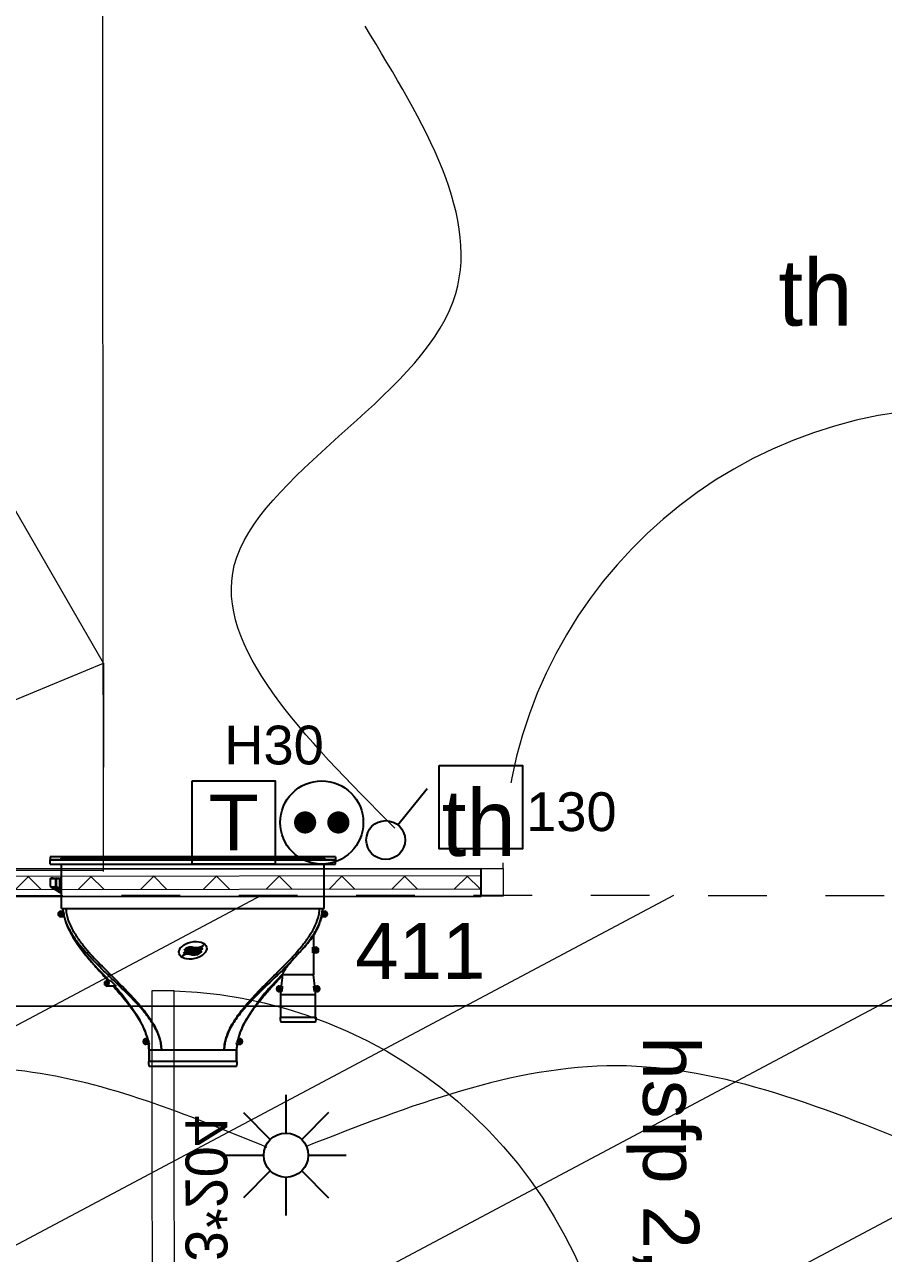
# Model space of a CAD drawing. Header units: centimetres. Extents: x 39595 to 63691, y -25920 to -14518.
# Drawn here: x 55787.5 to 55942.4, y -23725.4 to -23503.7 of the extents above; entities that cross this region are included whole.
import ezdxf

# ---------------------------------------------------------------- set-up
doc = ezdxf.new("R2010")
doc.units = ezdxf.units.CM
doc.header["$LTSCALE"] = 50.8
doc.header["$PDMODE"] = 1
doc.header["$PDSIZE"] = -2
doc.linetypes.add('Style de ligne -1', pattern=[0.41664, 0.20828, -0.20836])
doc.layers.add('3-BAT C-Niveau-3', color=7, linetype='Continuous')
doc.layers.add('prlm-CHAUFF', color=4, linetype='Continuous')
doc.layers.add('prlm-ELEC-CFA', color=1, linetype='Continuous', lineweight=25)
doc.layers.add('prlm-ELEC-CFO', color=1, linetype='Continuous', lineweight=25)
doc.styles.add('Arial', font='arial.ttf')
doc.styles.add('Futura Book', font='')
doc.styles.add('Helvetica', font='arial.ttf')
doc.styles.add('prlm-elec-cfa', font='comic.ttf', dxfattribs={"height": 12})
doc.styles.get('Futura Book').set_extended_font_data('Futura Book')
doc.dimstyles.new('IS', dxfattribs={"dimtxt": 10.08724, "dimasz": 5.007446, "dimexe": 2, "dimexo": 10, "dimgap": 3, "dimtad": 1, "dimdec": 1, "dimtxsty": 'Helvetica', "dimblk": 'DOT', "dimblk1": 'DOT', "dimblk2": 'DOT', "dimcen": 0, "dimdle": 10, "dimazin": 0, "dimtfac": 0.8, "dimtdec": 1, "dimtix": 1, "dimtmove": 0, "dimatfit": 0, "dimldrblk": 'VW_FILLEDARROW-1', "dimfxl": 1, "dimfrac": 2, "dimtolj": 1, "dimarcsym": 0})

# ---------------------------------------------------------------- blocks, each defined once
blk = doc.blocks.new('_DOT')
at = {"color": 0, "linetype": 'ByBlock', "lineweight": -2}
blk.add_line((-0.5, 0), (-1, 0), dxfattribs=at)
at = {"color": 0, "linetype": 'ByBlock', "const_width": 0.5}
blk.add_lwpolyline([(-0.25, 0, 1), (0.25, 0, 1)], format="xyb", close=True, dxfattribs=at)
blk = doc.blocks.new('*D57')
at = {"layer": '3-BAT C-Niveau-3', "color": 0, "linetype": 'Continuous', "lineweight": -2, "transparency": 16777216}
blk.add_line((55725.8, -23651.05), (55725.5, -23328.6), dxfattribs=at)
at = {"layer": 'Defpoints', "color": 0, "linetype": 'Continuous', "transparency": 16777216}
for p in [(55725.49, -23323.6), (55753.73, -23323.57), (55816.9, -23655.97)]:
    blk.add_point(p, dxfattribs=at)
at = {"layer": '3-BAT C-Niveau-3', "color": 0, "linetype": 'Continuous', "lineweight": -2, "transparency": 16777216, "xscale": 5.007446289062499, "yscale": 5.007446289062499, "zscale": 5.007446289062499}
for p, rotation in [((55725.49, -23323.6), 90.05310040590868), ((55725.8, -23656.06), 270.0531004059087)]:
    blk.add_blockref('_DOT', p, dxfattribs=dict(at, rotation=rotation))
at = {"layer": '3-BAT C-Niveau-3', "color": 0, "linetype": 'Continuous', "lineweight": 5, "transparency": 16777216, "insert": (55733.69, -23489.82), "char_height": 10.087, "attachment_point": 5, "rotation": 270.0531, "style": 'Helvetica'}
blk.add_mtext('\\A1;332', dxfattribs=at)
blk = doc.blocks.new('VW_FILLEDARROW-1')
at = {"color": 0, "linetype": 'Continuous', "lineweight": 5, "flags": 128}
blk.add_lwpolyline([(-1.997, 0.535), (0, 0), (-1.997, -0.535)], close=True, dxfattribs=at)
blk = doc.blocks.new('*D58')
at = {"layer": '3-BAT C-Niveau-3', "color": 0, "linetype": 'Continuous', "lineweight": -2, "transparency": 16777216}
for p, q in [((55725.8, -23651.05), (55725.79, -23646.04)), ((55725.8, -23661.06), (55725.8, -23656.06)), ((55725.81, -23666.06), (55725.81, -23671.07))]:
    blk.add_line(p, q, dxfattribs=at)
at = {"layer": 'Defpoints', "color": 0, "linetype": 'Continuous', "transparency": 16777216}
for p in [(55725.8, -23656.06), (55816.9, -23655.97), (55719.52, -23661.06)]:
    blk.add_point(p, dxfattribs=at)
at = {"layer": '3-BAT C-Niveau-3', "color": 0, "linetype": 'Continuous', "lineweight": -2, "transparency": 16777216, "xscale": 5.007446289062499, "yscale": 5.007446289062499, "zscale": 5.007446289062499}
for p, rotation in [((55725.8, -23656.06), 270.0531004059087), ((55725.8, -23661.06), 90.05310040590868)]:
    blk.add_blockref('_DOT', p, dxfattribs=dict(at, rotation=rotation))
at = {"layer": '3-BAT C-Niveau-3', "color": 0, "linetype": 'Continuous', "lineweight": 5, "transparency": 16777216, "insert": (55735.77, -23645.05), "char_height": 10.087, "attachment_point": 5, "rotation": 270.0531, "style": 'Helvetica'}
blk.add_mtext('\\A1;5', dxfattribs=at)
blk = doc.blocks.new('*D78')
at = {"layer": '3-BAT C-Niveau-3', "color": 0, "linetype": 'Continuous', "lineweight": -2, "transparency": 16777216}
blk.add_line((56023.02, -23680.63), (55621.72, -23681), dxfattribs=at)
at = {"layer": 'Defpoints', "color": 0, "linetype": 'Continuous', "transparency": 16777216}
for p in [(55616.71, -23681.01), (55616.74, -23708.51), (56028.05, -23710.76)]:
    blk.add_point(p, dxfattribs=at)
at = {"layer": '3-BAT C-Niveau-3', "color": 0, "linetype": 'Continuous', "lineweight": -2, "transparency": 16777216, "xscale": 5.007446289062499, "yscale": 5.007446289062499, "zscale": 5.007446289062499}
for p, rotation in [((55616.71, -23681.01), 180.0531004058566), ((56028.02, -23680.63), 0.05310040585661646)]:
    blk.add_blockref('_DOT', p, dxfattribs=dict(at, rotation=rotation))
at = {"layer": '3-BAT C-Niveau-3', "color": 0, "linetype": 'Continuous', "lineweight": 5, "transparency": 16777216, "insert": (55858.86, -23670.8), "char_height": 10.087, "attachment_point": 5, "rotation": 0.0531, "style": 'Helvetica'}
blk.add_mtext('\\A1;411', dxfattribs=at)
blk = doc.blocks.new('xi.SPOT')
at = {"color": 0, "lineweight": 5}
blk.add_wipeout([(-4, 0), (-2.83, -2.83), (0, -4), (2.83, -2.83), (4, 0), (2.83, 2.83), (0, 4), (-2.83, 2.83)], dxfattribs=at).dxf.layer = 'prlm-ELEC-CFO'
at = {"layer": 'prlm-ELEC-CFO', "color": 0, "linetype": 'ByBlock', "lineweight": -2, "flags": 128}
for points in [[(0, 10.88), (0, 4)], [(-7.69, 7.69), (-2.83, 2.83)], [(7.69, 7.69), (2.83, 2.83)], [(-10.88, 0), (-4, 0)], [(4, 0), (10.88, 0)], [(-2.83, -2.83), (-7.69, -7.69)], [(0, -4), (0, -10.88)], [(2.83, -2.83), (7.69, -7.69)]]:
    blk.add_lwpolyline(points, dxfattribs=at)
at = {"layer": 'prlm-ELEC-CFO', "color": 0, "linetype": 'ByBlock', "lineweight": -2}
blk.add_circle((0, 0), 4, dxfattribs=at)
blk = doc.blocks.new('xi.TEL')
at = {"layer": 'prlm-ELEC-CFA', "color": 0, "linetype": 'ByBlock', "lineweight": -2, "flags": 128}
blk.add_lwpolyline([(-7.5, 7.5), (7.5, 7.5), (7.5, -7.5), (-7.5, -7.5)], close=True, dxfattribs=at)
at = {"layer": 'prlm-ELEC-CFA', "color": 0, "linetype": 'ByBlock', "insert": (0, 0), "char_height": 10, "width": 11.36, "attachment_point": 5}
blk.add_mtext('{\\fVerdana|b0|i0|c0|p34;T}', dxfattribs=at)
blk = doc.blocks.new('xi.PC')
at = {"color": 0, "lineweight": 5}
blk.add_wipeout([(-7.5, -7.5), (7.5, -7.5), (7.5, 7.5), (-7.5, 7.5)], dxfattribs=at).dxf.layer = 'prlm-ELEC-CFO'
at = {"layer": 'prlm-ELEC-CFO', "color": 0, "linetype": 'ByBlock', "lineweight": 5, "const_width": 2}
for points in [[(-4, 0, 1), (-2, 0, 1)], [(2, 0, 1), (4, 0, 1)]]:
    blk.add_lwpolyline(points, format="xyb", close=True, dxfattribs=at)
at = {"layer": 'prlm-ELEC-CFO', "color": 0, "linetype": 'ByBlock', "lineweight": -2}
blk.add_circle((0, 0), 7.5, dxfattribs=at)
blk = doc.blocks.new('xi.SA')
at = {"layer": 'prlm-ELEC-CFO', "color": 0}
blk.add_lwpolyline([(0.2, -1.28), (5.5, 5.28)], dxfattribs=at)
blk.add_circle((-2, -4), 3.5, dxfattribs=at)
blk = doc.blocks.new('PORTE 83_204')
at = {"color": 7, "linetype": 'Continuous', "lineweight": 13, "flags": 128}
for points in [[(38.5, 2.5), (38.5, 85.5), (42.5, 85.5), (42.5, 2.5)], [(-45.5, 2.5), (-41.5, 2.5), (-41.5, -2.5), (-45.5, -2.5)], [(41.5, 2.5), (45.5, 2.5), (45.5, -2.5), (41.5, -2.5)]]:
    blk.add_lwpolyline(points, close=True, dxfattribs=at)
at = {"color": 7, "linetype": 'Continuous', "lineweight": 5}
blk.add_arc((41.5, 2.5), 83.05, 92.0697, 180, dxfattribs=at)
at = {"color": 7, "insert": (28.91, 14.76), "char_height": 7.552, "attachment_point": 1, "rotation": 90, "line_spacing_factor": 0.962448, "style": 'Futura Book'}
blk.add_mtext('PP 83*204', dxfattribs=at)
blk = doc.blocks.new('Groupe-21-1')
at = {"color": 7, "linetype": 'Continuous', "lineweight": 18}
for p, q in [((17064.28, -45799.53), (17039.76, -45771.04)), ((16982.78, -45853.08), (17064.28, -45799.53)), ((17064.28, -45799.53), (17071.22, -45836.47))]:
    blk.add_line(p, q, dxfattribs=at)
at = {"color": 7, "linetype": 'Continuous', "lineweight": 13, "flags": 128}
blk.add_lwpolyline([(16947.42, -45666.39), (17035.85, -45649.65), (17071.2, -45836.33), (16982.78, -45853.08)], close=True, dxfattribs=at)
blk = doc.blocks.new('hsfp 2.20')
at = {"color": 7, "insert": (0, -0.78), "char_height": 10.087, "attachment_point": 2, "line_spacing_factor": 0.834288, "style": 'Helvetica'}
blk.add_mtext('hsfp 2,20', dxfattribs=at)

msp = doc.modelspace()

# ---------------------------------------------------------------- hatches: boundary and pattern name
at = {"linetype": 'Continuous', "lineweight": 5, "true_color": 0x808080}
h = msp.add_hatch(dxfattribs=at)
h.set_pattern_fill('02_ISOLANT', color=8, angle=0.0531, style=0, pattern_type=2)
h.set_pattern_definition([(45.0531, (47512.718, 24548.3464), (-5.6620945, 5.6516092), []), (135.0531, (47512.718, 24548.3464), (5.6516092, 5.6620945), [])])
h.paths.add_polyline_path([(55710.39, -23657.37), (55707.99, -23659.77), (55869.8, -23659.62), (55869.8, -23657.22)])
at = {"linetype": 'Continuous', "lineweight": 18, "true_color": 0xa0a0a4}
h = msp.add_hatch(dxfattribs=at)
h.set_pattern_fill('BA 13', color=253, angle=-10.6705, style=0, pattern_type=2)
h.set_pattern_definition([(207.98931, (47512.718, 24548.346), (-14.252246, 31.966756), [])])
h.paths.add_polyline_path([(55897.59, -23760.9), (55897.74, -23931.31), (55806.39, -23931.4), (55806.23, -23760.98), (55616.79, -23761.16), (55616.69, -23660.93), (55816.59, -23660.75), (55816.59, -23660.76), (56028.01, -23660.78), (56028.1, -23760.75)])
h.paths.add_polyline_path([(55897.58, -23758.51), (55897.58, -23759.35), (55897.58, -23758.51)])

# ---------------------------------------------------------------- linework, layer by layer
at = {"color": 7, "linetype": 'Continuous', "lineweight": 5}
for p, q in [((55710.39, -23657.37), (55869.8, -23657.22)), ((55710.39, -23657.37), (55869.8, -23657.22)), ((55711.69, -23656.07), (55869.8, -23655.92)), ((55707.99, -23659.77), (55869.8, -23659.62)), ((55707.99, -23659.77), (55869.8, -23659.62))]:
    msp.add_line(p, q, dxfattribs=at)
at = {"color": 7, "linetype": 'Continuous', "lineweight": 25}
for p, q in [((55711.69, -23656.07), (55869.8, -23655.92)), ((55869.8, -23660.92), (55869.8, -23655.92)), ((55706.7, -23661.07), (55869.8, -23660.92))]:
    msp.add_line(p, q, dxfattribs=at)
at = {"color": 7, "linetype": 'Continuous', "lineweight": 13, "flags": 128}
msp.add_lwpolyline([(55869.8, -23655.92), (55873.8, -23655.92), (55873.8, -23660.92), (55869.8, -23660.92)], close=True, dxfattribs=at)
at = {"color": 251, "linetype": 'Style de ligne -1', "lineweight": 5, "true_color": 0x616161, "flags": 128}
msp.add_lwpolyline([(55897.59, -23760.9), (55897.74, -23931.31), (55806.39, -23931.4), (55806.23, -23760.98), (55616.79, -23761.16), (55616.69, -23660.93), (55816.59, -23660.75), (55816.59, -23660.76), (56028.01, -23660.78), (56028.1, -23760.75)], close=True, dxfattribs=at)
at = {"color": 7, "linetype": 'Continuous', "lineweight": 5}
msp.add_arc((55956.8, -23655.84), 83.05, 92.1228, 180.0531, dxfattribs=at)
at = {"layer": 'prlm-CHAUFF', "ltscale": 50}
for p, q in [((55792.05, -23653.84), (55792.05, -23654.33)), ((55792.05, -23654.41), (55792.05, -23654.33)), ((55792.05, -23655.14), (55792.05, -23654.41)), ((55794.05, -23653.85), (55794.05, -23653.84)), ((55794.05, -23653.84), (55794.07, -23653.85)), ((55794.05, -23653.89), (55794.05, -23653.86)), ((55794.05, -23653.86), (55794.12, -23653.89)), ((55794.05, -23653.95), (55794.05, -23653.91)), ((55794.05, -23653.91), (55794.16, -23653.95)), ((55794.05, -23654.03), (55794.05, -23653.98)), ((55794.05, -23653.98), (55794.21, -23654.03)), ((55794.05, -23654.15), (55794.05, -23654.08)), ((55794.05, -23654.08), (55794.25, -23654.15)), ((55794.1, -23663.14), (55794.1, -23655.14)), ((55792.09, -23657.79), (55792.14, -23657.75)), ((55793.09, -23657.79), (55792.09, -23657.79)), ((55792.09, -23657.79), (55792.09, -23659.16)), ((55792.14, -23657.75), (55792.14, -23657.74)), ((55792.14, -23657.74), (55793.16, -23657.74)), ((55792.25, -23657.65), (55792.16, -23657.74)), ((55792.29, -23657.65), (55792.2, -23657.74)), ((55792.27, -23657.68), (55792.25, -23657.65)), ((55792.36, -23657.65), (55792.27, -23657.74)), ((55792.32, -23657.69), (55792.29, -23657.65)), ((55792.44, -23657.65), (55792.35, -23657.74)), ((55792.4, -23657.7), (55792.36, -23657.65)), ((55792.49, -23657.71), (55792.44, -23657.65)), ((55792.55, -23657.65), (55792.46, -23657.74)), ((55792.51, -23657.65), (55792.48, -23657.69)), ((55792.53, -23657.67), (55792.51, -23657.65)), ((55792.61, -23657.72), (55792.55, -23657.65)), ((55792.67, -23657.65), (55792.58, -23657.74)), ((55792.75, -23657.73), (55792.67, -23657.65)), ((55792.75, -23657.65), (55792.71, -23657.69)), ((55792.82, -23657.65), (55792.73, -23657.74)), ((55792.78, -23657.69), (55792.75, -23657.65)), ((55792.9, -23657.74), (55792.82, -23657.65)), ((55792.98, -23657.65), (55792.89, -23657.74)), ((55793.07, -23657.74), (55792.98, -23657.65)), ((55793.03, -23657.65), (55793.01, -23657.68)), ((55793.1, -23657.72), (55793.03, -23657.65)), ((55793.17, -23657.65), (55793.08, -23657.74)), ((55793.09, -23657.79), (55793.16, -23657.75)), ((55793.09, -23659.16), (55793.09, -23657.79)), ((55793.16, -23657.74), (55793.74, -23657.74)), ((55793.16, -23657.74), (55793.16, -23657.75)), ((55793.16, -23657.75), (55793.16, -23659.18)), ((55793.26, -23657.74), (55793.17, -23657.65)), ((55793.32, -23657.65), (55793.25, -23657.73)), ((55793.38, -23657.71), (55793.32, -23657.65)), ((55793.43, -23657.65), (55793.34, -23657.74)), ((55793.52, -23657.74), (55793.43, -23657.65)), ((55793.57, -23657.65), (55793.5, -23657.72)), ((55793.62, -23657.71), (55793.57, -23657.65)), ((55793.67, -23657.65), (55793.58, -23657.74)), ((55793.76, -23657.74), (55793.67, -23657.65)), ((55794.1, -23657.74), (55793.74, -23657.74)), ((55793.74, -23657.74), (55793.74, -23659.56)), ((55793.92, -23657.65), (55793.83, -23657.74)), ((55794.01, -23657.74), (55793.92, -23657.65)), ((55794.1, -23657.71), (55794.07, -23657.74)), ((55792.74, -23659.6), (55792.41, -23659.39)), ((55792.52, -23659.4), (55792.78, -23659.57)), ((55792.74, -23659.6), (55792.78, -23659.57)), ((55792.76, -23659.62), (55792.74, -23659.6)), ((55792.76, -23659.62), (55792.79, -23659.58)), ((55793.37, -23659.97), (55792.76, -23659.62)), ((55792.78, -23659.57), (55792.78, -23659.4)), ((55792.78, -23659.57), (55792.79, -23659.58)), ((55792.79, -23659.4), (55792.79, -23659.58)), ((55792.79, -23659.58), (55793.39, -23659.93)), ((55793.16, -23659.18), (55793.09, -23659.16)), ((55793.16, -23659.18), (55793.74, -23659.56)), ((55793.26, -23659.39), (55793.6, -23659.6)), ((55793.39, -23659.93), (55793.37, -23659.97)), ((55793.39, -23659.93), (55793.39, -23659.47)), ((55793.45, -23660), (55793.44, -23659.99)), ((55793.45, -23659.5), (55793.45, -23660)), ((55793.45, -23660), (55793.47, -23660.04)), ((55793.6, -23659.6), (55793.62, -23659.62)), ((55793.62, -23659.62), (55794.1, -23659.95)), ((55793.74, -23659.56), (55794.1, -23659.81)), ((55793.84, -23664.19), (55793.84, -23664.09)), ((55793.84, -23664.09), (55793.95, -23664.09)), ((55793.95, -23664.19), (55793.84, -23664.19)), ((55793.95, -23663.99), (55794.05, -23663.99)), ((55793.95, -23664.09), (55793.95, -23663.99)), ((55793.95, -23664.3), (55793.95, -23664.19)), ((55794.05, -23664.3), (55793.95, -23664.3)), ((55794, -23663.64), (55794.44, -23663.64)), ((55794.61, -23664.64), (55794, -23664.64)), ((55794.05, -23663.99), (55794.05, -23664.09)), ((55794.05, -23664.09), (55794.16, -23664.09)), ((55794.05, -23664.19), (55794.05, -23664.3)), ((55794.16, -23664.19), (55794.05, -23664.19)), ((55794.1, -23663.14), (55841.5, -23663.14)), ((55794.16, -23664.09), (55794.16, -23664.19)), ((55794.44, -23663.56), (55794.44, -23663.64)), ((55841.6, -23664.64), (55840.99, -23664.64)), ((55841.16, -23663.56), (55841.16, -23663.64)), ((55841.16, -23663.64), (55841.6, -23663.64)), ((55841.44, -23664.19), (55841.44, -23664.09)), ((55841.44, -23664.09), (55841.55, -23664.09)), ((55841.55, -23664.19), (55841.44, -23664.19)), ((55841.55, -23663.99), (55841.65, -23663.99)), ((55841.55, -23664.09), (55841.55, -23663.99)), ((55841.55, -23664.3), (55841.55, -23664.19)), ((55841.65, -23664.3), (55841.55, -23664.3)), ((55841.65, -23663.99), (55841.65, -23664.09)), ((55841.65, -23664.09), (55841.76, -23664.09)), ((55841.65, -23664.19), (55841.65, -23664.3)), ((55841.76, -23664.19), (55841.65, -23664.19)), ((55841.76, -23664.09), (55841.76, -23664.19)), ((55839.6, -23668.02), (55839.6, -23670.14)), ((55839.6, -23668.02), (55839.6, -23670.14)), ((55839.45, -23671.14), (55839.45, -23670.14)), ((55839.45, -23670.14), (55840, -23670.14)), ((55840, -23671.14), (55839.45, -23671.14)), ((55839.6, -23671.14), (55839.6, -23675.14)), ((55839.6, -23671.14), (55839.6, -23675.14)), ((55839.84, -23670.69), (55839.84, -23670.59)), ((55839.84, -23670.59), (55839.95, -23670.59)), ((55839.95, -23670.69), (55839.84, -23670.69)), ((55839.95, -23670.49), (55840.05, -23670.49)), ((55839.95, -23670.59), (55839.95, -23670.49)), ((55839.95, -23670.8), (55839.95, -23670.69)), ((55840.05, -23670.8), (55839.95, -23670.8)), ((55840.05, -23670.49), (55840.05, -23670.59)), ((55840.05, -23670.59), (55840.16, -23670.59)), ((55840.05, -23670.69), (55840.05, -23670.8)), ((55840.16, -23670.69), (55840.05, -23670.69)), ((55840.16, -23670.59), (55840.16, -23670.69)), ((55834, -23674.99), (55831.93, -23677.14)), ((55831.93, -23677.14), (55834, -23674.99)), ((55834, -23674.99), (55834, -23675.14)), ((55834, -23674.99), (55834, -23675.14)), ((55839.6, -23675.14), (55834, -23675.14)), ((55802.2, -23676.69), (55802.2, -23676.59)), ((55802.2, -23676.59), (55802.31, -23676.59)), ((55802.31, -23676.69), (55802.2, -23676.69)), ((55802.31, -23676.49), (55802.41, -23676.49)), ((55802.31, -23676.59), (55802.31, -23676.49)), ((55802.31, -23676.8), (55802.31, -23676.69)), ((55802.41, -23676.8), (55802.31, -23676.8)), ((55802.36, -23676.14), (55802.97, -23676.14)), ((55803.98, -23677.14), (55802.36, -23677.14)), ((55802.41, -23676.49), (55802.41, -23676.59)), ((55802.41, -23676.59), (55802.52, -23676.59)), ((55802.41, -23676.69), (55802.41, -23676.8)), ((55802.52, -23676.69), (55802.41, -23676.69)), ((55802.52, -23676.59), (55802.52, -23676.69)), ((55802.97, -23676.14), (55803.98, -23677.14)), ((55833.24, -23677.69), (55833.24, -23677.59)), ((55833.24, -23677.59), (55833.35, -23677.59)), ((55833.35, -23677.69), (55833.24, -23677.69)), ((55833.35, -23677.49), (55833.45, -23677.49)), ((55833.35, -23677.59), (55833.35, -23677.49)), ((55833.35, -23677.8), (55833.35, -23677.69)), ((55833.45, -23677.8), (55833.35, -23677.8)), ((55833.4, -23677.14), (55833.95, -23677.14)), ((55833.45, -23677.49), (55833.45, -23677.59)), ((55833.45, -23677.59), (55833.56, -23677.59)), ((55833.45, -23677.69), (55833.45, -23677.8)), ((55833.56, -23677.69), (55833.45, -23677.69)), ((55833.56, -23677.59), (55833.56, -23677.69)), ((55833.95, -23677.2), (55833.83, -23678.14)), ((55833.95, -23677.14), (55833.95, -23677.2)), ((55839.65, -23677.2), (55839.65, -23677.14)), ((55839.65, -23677.14), (55840.2, -23677.14)), ((55839.77, -23678.14), (55839.65, -23677.2)), ((55840.04, -23677.69), (55840.04, -23677.59)), ((55840.04, -23677.59), (55840.15, -23677.59)), ((55840.15, -23677.69), (55840.04, -23677.69)), ((55840.15, -23677.49), (55840.25, -23677.49)), ((55840.15, -23677.59), (55840.15, -23677.49)), ((55840.15, -23677.8), (55840.15, -23677.69)), ((55840.25, -23677.8), (55840.15, -23677.8)), ((55840.25, -23677.49), (55840.25, -23677.59)), ((55840.25, -23677.59), (55840.36, -23677.59)), ((55840.36, -23677.69), (55840.25, -23677.69)), ((55840.25, -23677.69), (55840.25, -23677.8)), ((55840.36, -23677.59), (55840.36, -23677.69)), ((55833.83, -23678.14), (55833.4, -23678.14)), ((55833.65, -23678.64), (55839.95, -23678.64)), ((55833.65, -23682.74), (55833.65, -23678.64)), ((55833.65, -23682.74), (55833.65, -23678.64)), ((55840.2, -23678.14), (55839.77, -23678.14)), ((55839.95, -23682.74), (55839.95, -23678.64)), ((55839.95, -23682.74), (55839.95, -23678.64)), ((55808.4, -23683.62), (55808.42, -23683.62)), ((55808.68, -23684.16), (55808.71, -23684.16)), ((55827.21, -23683.62), (55827.21, -23683.62)), ((55833.55, -23682.74), (55840.05, -23682.74)), ((55839.95, -23683.64), (55833.65, -23683.64)), ((55809.34, -23686.64), (55809.64, -23686.64)), ((55809.64, -23686.64), (55809.85, -23687.32)), ((55825.96, -23686.64), (55825.76, -23687.32)), ((55826.26, -23686.64), (55825.96, -23686.64)), ((55809.19, -23687.09), (55809.29, -23687.09)), ((55809.19, -23687.19), (55809.19, -23687.09)), ((55809.29, -23687.19), (55809.19, -23687.19)), ((55809.29, -23686.99), (55809.39, -23686.99)), ((55809.29, -23687.09), (55809.29, -23686.99)), ((55809.29, -23687.3), (55809.29, -23687.19)), ((55809.39, -23687.3), (55809.29, -23687.3)), ((55809.9, -23687.64), (55809.34, -23687.64)), ((55809.39, -23686.99), (55809.39, -23687.09)), ((55809.39, -23687.09), (55809.5, -23687.09)), ((55809.5, -23687.19), (55809.39, -23687.19)), ((55809.39, -23687.19), (55809.39, -23687.3)), ((55809.5, -23687.09), (55809.5, -23687.19)), ((55809.85, -23687.32), (55809.9, -23687.64)), ((55809.9, -23688.64), (55812.13, -23688.64)), ((55809.9, -23690.74), (55809.9, -23688.64)), ((55809.9, -23688.64), (55809.9, -23690.74)), ((55812.13, -23688.64), (55823.47, -23688.64)), ((55823.47, -23688.64), (55825.7, -23688.64)), ((55825.7, -23690.74), (55825.7, -23688.64)), ((55825.7, -23688.64), (55825.7, -23690.74)), ((55825.71, -23687.64), (55825.76, -23687.32)), ((55825.71, -23687.64), (55826.26, -23687.64)), ((55826.1, -23687.09), (55826.21, -23687.09)), ((55826.1, -23687.19), (55826.1, -23687.09)), ((55826.21, -23687.19), (55826.1, -23687.19)), ((55826.21, -23686.99), (55826.31, -23686.99)), ((55826.21, -23687.09), (55826.21, -23686.99)), ((55826.21, -23687.3), (55826.21, -23687.19)), ((55826.31, -23687.3), (55826.21, -23687.3)), ((55826.31, -23686.99), (55826.31, -23687.09)), ((55826.31, -23687.09), (55826.42, -23687.09)), ((55826.42, -23687.19), (55826.31, -23687.19)), ((55826.31, -23687.19), (55826.31, -23687.3)), ((55826.42, -23687.09), (55826.42, -23687.19)), ((55825.8, -23690.74), (55809.8, -23690.74)), ((55825.7, -23691.64), (55809.9, -23691.64))]:
    msp.add_line(p, q, dxfattribs=at)
for centre, radius in [((55794, -23664.14), 0.3), ((55794, -23664.14), 0.25), ((55841.6, -23664.14), 0.3), ((55841.6, -23664.14), 0.25), ((55840, -23670.64), 0.3), ((55840, -23670.64), 0.25), ((55802.36, -23676.64), 0.3), ((55802.36, -23676.64), 0.25), ((55833.4, -23677.64), 0.3), ((55833.4, -23677.64), 0.25), ((55840.2, -23677.64), 0.3), ((55840.2, -23677.64), 0.25), ((55809.34, -23687.14), 0.3), ((55826.26, -23687.14), 0.3), ((55809.34, -23687.14), 0.25), ((55826.26, -23687.14), 0.25)]:
    msp.add_circle(centre, radius, dxfattribs=at)
for centre, radius, start, end in [((55799.51, -23649.11), 12.5, 233.7494, 235.0637), ((55791.92, -23660.06), 0.836, 54.1326, 59.2425), ((55793.05, -23660.6), 0.703, 53.033, 62.9325), ((55793.08, -23660.25), 0.448, 34.6713, 45.4982), ((55799.51, -23649.11), 12.5, 241.3177, 241.5903), ((55800.16, -23647.91), 13.85, 241.9182, 244.0515), ((55800.04, -23648.26), 13.43, 242.115, 243.7632), ((55794, -23664.14), 0.5, 90, 270), ((55829.21, -23661.78), 12.12, 343.7263, 346.3852), ((55841.6, -23664.14), 0.5, 270, 90), ((55820.28, -23654.37), 23.65, 316.4099, 324.7501), ((55862.54, -23695.19), 35.1, 135.7111, 139.5265), ((55840, -23670.64), 0.5, 270, 90), ((55802.36, -23676.64), 0.5, 90, 270), ((55795.29, -23685.25), 11.66, 39.5755, 44.0299), ((55795.04, -23685.47), 11.99, 39.6381, 43.9674), ((55774.67, -23703.21), 39, 32.5506, 40.6113), ((55774.67, -23703.21), 39, 30.1399, 40.6113), ((55860.94, -23703.21), 39, 139.3887, 149.86), ((55860.94, -23703.21), 39, 139.3887, 149.8601), ((55840.31, -23685.25), 11.66, 135.9701, 140.4245), ((55840.56, -23685.47), 11.99, 136.0326, 140.3619), ((55833.4, -23677.64), 0.5, 90, 270), ((55840.2, -23677.64), 0.5, 270, 90), ((55796.7, -23690.12), 13.43, 12.9954, 36.0824), ((55790.88, -23693.31), 20.01, 27.2018, 28.9518), ((55798.65, -23689.47), 11.35, 14.4106, 27.8626), ((55837.32, -23689.61), 11.74, 152.3321, 165.441), ((55836.96, -23689.47), 11.35, 152.1374, 165.6929), ((55844.72, -23693.31), 20.01, 151.0483, 152.7983), ((55844.72, -23693.31), 20.01, 151.0482, 152.7982), ((55835.54, -23682.98), 2, 173.2559, 199.4245), ((55835.54, -23682.98), 2, 173.2559, 199.4245), ((55838.06, -23682.98), 2, 340.5755, 6.7441), ((55838.06, -23682.98), 2, 340.5755, 6.7441), ((55809.34, -23687.14), 0.5, 90, 270), ((55826.26, -23687.14), 0.5, 270, 90), ((55802.13, -23688.65), 7.77, 0.0577, 7.4544), ((55802.08, -23688.65), 7.82, 0.0736, 7.4237), ((55802.69, -23688.63), 7.25, 359.9215, 7.8382), ((55833.47, -23688.65), 7.77, 172.5456, 179.9423), ((55833.52, -23688.65), 7.82, 172.5763, 179.9264), ((55832.87, -23688.63), 7.17, 173.9053, 180.1157), ((55832.87, -23688.63), 7.17, 172.0923, 173.5448), ((55811.79, -23690.98), 2, 173.2559, 199.4245), ((55811.79, -23690.98), 2, 173.2559, 199.4245), ((55823.81, -23690.98), 2, 340.5755, 6.7441), ((55823.81, -23690.98), 2, 340.5755, 6.7441)]:
    msp.add_arc(centre, radius, start, end, dxfattribs=at)
msp.add_ellipse((55817.8, -23670.69), major_axis=(-2.49, -0.57), ratio=0.600775, dxfattribs=at)
for points, knots in [([(55792.09, -23659.16), (55792.11, -23659.19), (55792.15, -23659.21), (55792.25, -23659.24), (55792.32, -23659.24), (55792.45, -23659.24), (55792.49, -23659.24), (55792.59, -23659.23), (55792.65, -23659.23), (55792.82, -23659.21), (55792.94, -23659.19), (55793.09, -23659.16)], [0, 0, 0, 0, 0.25, 0.25, 0.5, 0.5, 0.625, 0.625, 0.75, 0.75, 1, 1, 1, 1]), ([(55792.35, -23659.35), (55792.36, -23659.35), (55792.36, -23659.36), (55792.38, -23659.37), (55792.39, -23659.37), (55792.4, -23659.38), (55792.41, -23659.38), (55792.43, -23659.39), (55792.44, -23659.39), (55792.46, -23659.39), (55792.48, -23659.4), (55792.5, -23659.4), (55792.52, -23659.4), (55792.54, -23659.4), (55792.56, -23659.4), (55792.58, -23659.41), (55792.6, -23659.41), (55792.63, -23659.41), (55792.67, -23659.41), (55792.72, -23659.4), (55792.77, -23659.4), (55792.83, -23659.39), (55792.89, -23659.39), (55792.95, -23659.38), (55793.01, -23659.37), (55793.08, -23659.36), (55793.13, -23659.35), (55793.15, -23659.35)], [0.0304712, 0.0304712, 0.0304712, 0.0304712, 0.0599457, 0.0897682, 0.1195016, 0.1491541, 0.1787343, 0.2082505, 0.2377114, 0.2671256, 0.2965018, 0.3258487, 0.355175, 0.3844897, 0.4138015, 0.4431194, 0.4724522, 0.5018089, 0.5568669, 0.611863, 0.6668562, 0.7219052, 0.7770682, 0.8324028, 0.8879658, 0.9438132, 1, 1, 1, 1]), ([(55793.15, -23659.35), (55793.15, -23659.35), (55793.16, -23659.34), (55793.16, -23659.34), (55793.17, -23659.35), (55793.17, -23659.35), (55793.18, -23659.35), (55793.19, -23659.35), (55793.2, -23659.35), (55793.21, -23659.36), (55793.23, -23659.36), (55793.25, -23659.37), (55793.26, -23659.38), (55793.26, -23659.39)], [0, 0, 0, 0, 0.061789, 0.122374, 0.182441, 0.242697, 0.303842, 0.366548, 0.43144, 0.49908, 0.668346, 0.832646, 1, 1, 1, 1]), ([(55793.45, -23660), (55793.45, -23660), (55793.45, -23660.01), (55793.46, -23660.01), (55793.47, -23660.02), (55793.48, -23660.03), (55793.49, -23660.03), (55793.5, -23660.04), (55793.51, -23660.04), (55793.52, -23660.05), (55793.54, -23660.05), (55793.55, -23660.05), (55793.57, -23660.06), (55793.58, -23660.06), (55793.6, -23660.06), (55793.62, -23660.06), (55793.64, -23660.07), (55793.65, -23660.07), (55793.68, -23660.07), (55793.71, -23660.07), (55793.76, -23660.06), (55793.8, -23660.06), (55793.85, -23660.05), (55793.9, -23660.05), (55793.95, -23660.04), (55794.01, -23660.03), (55794.06, -23660.02), (55794.09, -23660.01), (55794.1, -23660.01)], [0, 0, 0, 0, 0.0300773, 0.0600539, 0.0899314, 0.1197114, 0.1493956, 0.1789856, 0.2084831, 0.2378898, 0.2672073, 0.2964374, 0.3255817, 0.3546421, 0.3836203, 0.4125181, 0.4413372, 0.4700795, 0.4987468, 0.5532579, 0.6080368, 0.6630958, 0.7184471, 0.7741027, 0.8300742, 0.8863734, 0.9430116, 0.9677174, 0.9677174, 0.9677174, 0.9677174]), ([(55794.1, -23660.05), (55794.09, -23660.05), (55794.08, -23660.05), (55794.06, -23660.06), (55794.03, -23660.07), (55794, -23660.07), (55793.97, -23660.08), (55793.94, -23660.08), (55793.91, -23660.09), (55793.88, -23660.09), (55793.86, -23660.09), (55793.83, -23660.1), (55793.81, -23660.1), (55793.78, -23660.1), (55793.76, -23660.1), (55793.74, -23660.1), (55793.72, -23660.1), (55793.69, -23660.1), (55793.66, -23660.1), (55793.62, -23660.1), (55793.59, -23660.1), (55793.57, -23660.09), (55793.54, -23660.08), (55793.52, -23660.07), (55793.5, -23660.06), (55793.48, -23660.05), (55793.47, -23660.04), (55793.47, -23660.04)], [0.053874, 0.053874, 0.053874, 0.053874, 0.0607104, 0.0907643, 0.1206402, 0.1503557, 0.1799287, 0.2093776, 0.238721, 0.2679778, 0.2971672, 0.3263086, 0.3554219, 0.3845269, 0.4136437, 0.4427926, 0.4719939, 0.5012681, 0.5562327, 0.6110034, 0.6657154, 0.7205017, 0.7754929, 0.8308166, 0.8865967, 0.9429527, 1, 1, 1, 1]), ([(55793.56, -23660.1), (55793.57, -23660.1), (55793.57, -23660.1), (55793.59, -23660.11), (55793.6, -23660.11), (55793.61, -23660.12), (55793.62, -23660.12), (55793.64, -23660.12), (55793.65, -23660.13), (55793.67, -23660.13), (55793.69, -23660.13), (55793.71, -23660.13), (55793.72, -23660.13), (55793.75, -23660.13), (55793.78, -23660.13), (55793.82, -23660.13), (55793.87, -23660.13), (55793.91, -23660.12), (55793.96, -23660.11), (55794.02, -23660.1), (55794.06, -23660.1), (55794.09, -23660.09), (55794.1, -23660.09)], [0.1059402, 0.1059402, 0.1059402, 0.1059402, 0.1359504, 0.1694868, 0.202886, 0.2361704, 0.2693627, 0.3024859, 0.3355633, 0.3686184, 0.401675, 0.434757, 0.4678887, 0.5010941, 0.5629781, 0.6246926, 0.6863942, 0.7482374, 0.8103737, 0.8729511, 0.9361135, 0.9654522, 0.9654522, 0.9654522, 0.9654522]), ([(55812.13, -23688.64), (55812.13, -23688.47), (55812.12, -23688.3), (55812.1, -23687.96), (55812.08, -23687.79), (55812, -23687.28), (55811.92, -23686.94), (55811.72, -23686.29), (55811.6, -23685.97), (55811.34, -23685.34), (55811.18, -23685.03), (55810.7, -23684.13), (55810.34, -23683.57), (55809.57, -23682.48), (55809.16, -23681.96), (55807.87, -23680.44), (55806.96, -23679.48), (55805.08, -23677.6), (55804.11, -23676.68), (55802.19, -23674.84), (55801.23, -23673.91), (55799.37, -23672.01), (55798.46, -23671.04), (55797.21, -23669.5), (55796.81, -23668.97), (55796.25, -23668.15), (55796.07, -23667.87), (55795.73, -23667.29), (55795.56, -23666.99), (55795.11, -23666.09), (55794.86, -23665.48), (55794.6, -23664.52), (55794.52, -23664.19), (55794.44, -23663.62), (55794.42, -23663.38), (55794.41, -23663.14)], [0, 0, 0, 0, 0.015625, 0.015625, 0.03125, 0.03125, 0.0625, 0.0625, 0.09375, 0.09375, 0.125, 0.125, 0.1875, 0.1875, 0.25, 0.25, 0.375, 0.375, 0.5, 0.5, 0.625, 0.625, 0.75, 0.75, 0.8125, 0.8125, 0.84375, 0.84375, 0.875, 0.875, 0.9375, 0.9375, 0.96875, 0.96875, 0.9908046, 0.9908046, 0.9908046, 0.9908046]), ([(55794.61, -23664.64), (55794.68, -23664.93), (55794.76, -23665.22), (55794.94, -23665.78), (55795.05, -23666.06), (55795.39, -23666.89), (55795.66, -23667.42), (55796.24, -23668.44), (55796.56, -23668.94), (55797.23, -23669.92), (55797.59, -23670.39), (55798.69, -23671.79), (55799.47, -23672.69), (55801.07, -23674.43), (55801.89, -23675.29), (55802.71, -23676.14)], [0, 0, 0, 0, 0.0625, 0.0625, 0.125, 0.125, 0.25, 0.25, 0.375, 0.375, 0.5, 0.5, 0.75, 0.75, 1, 1, 1, 1]), ([(55794.91, -23663.14), (55794.92, -23663.38), (55794.94, -23663.62), (55795.03, -23664.18), (55795.1, -23664.5), (55795.37, -23665.45), (55795.63, -23666.06), (55796.08, -23666.95), (55796.25, -23667.24), (55796.59, -23667.8), (55796.77, -23668.08), (55797.33, -23668.9), (55797.72, -23669.42), (55798.96, -23670.95), (55799.85, -23671.92), (55801.68, -23673.82), (55802.62, -23674.74), (55804.49, -23676.6), (55805.42, -23677.53), (55807.23, -23679.44), (55808.11, -23680.41), (55809.33, -23681.96), (55809.73, -23682.48), (55810.46, -23683.58), (55810.8, -23684.15), (55811.25, -23685.05), (55811.39, -23685.36), (55811.64, -23685.99), (55811.75, -23686.31), (55811.93, -23686.96), (55812.01, -23687.29), (55812.08, -23687.8), (55812.1, -23687.97), (55812.12, -23688.31), (55812.13, -23688.48), (55812.13, -23688.64)], [0.0092808, 0.0092808, 0.0092808, 0.0092808, 0.03125, 0.03125, 0.0625, 0.0625, 0.125, 0.125, 0.15625, 0.15625, 0.1875, 0.1875, 0.25, 0.25, 0.375, 0.375, 0.5, 0.5, 0.625, 0.625, 0.75, 0.75, 0.8125, 0.8125, 0.875, 0.875, 0.90625, 0.90625, 0.9375, 0.9375, 0.96875, 0.96875, 0.984375, 0.984375, 1, 1, 1, 1]), ([(55823.47, -23688.64), (55823.47, -23688.47), (55823.48, -23688.3), (55823.5, -23687.96), (55823.52, -23687.8), (55823.6, -23687.29), (55823.67, -23686.96), (55823.85, -23686.31), (55823.96, -23685.99), (55824.21, -23685.36), (55824.35, -23685.05), (55824.8, -23684.14), (55825.15, -23683.58), (55825.88, -23682.48), (55826.27, -23681.95), (55827.49, -23680.41), (55828.37, -23679.44), (55830.18, -23677.53), (55831.12, -23676.6), (55832.99, -23674.74), (55833.92, -23673.82), (55835.75, -23671.92), (55836.64, -23670.95), (55837.88, -23669.42), (55838.28, -23668.9), (55838.83, -23668.08), (55839.01, -23667.8), (55839.35, -23667.24), (55839.52, -23666.95), (55839.97, -23666.06), (55840.23, -23665.45), (55840.5, -23664.5), (55840.57, -23664.18), (55840.66, -23663.62), (55840.68, -23663.38), (55840.69, -23663.14)], [0, 0, 0, 0, 0.015625, 0.015625, 0.03125, 0.03125, 0.0625, 0.0625, 0.09375, 0.09375, 0.125, 0.125, 0.1875, 0.1875, 0.25, 0.25, 0.375, 0.375, 0.5, 0.5, 0.625, 0.625, 0.75, 0.75, 0.8125, 0.8125, 0.84375, 0.84375, 0.875, 0.875, 0.9375, 0.9375, 0.96875, 0.96875, 0.9907189, 0.9907189, 0.9907189, 0.9907189]), ([(55841.19, -23663.14), (55841.18, -23663.42), (55841.15, -23663.7), (55841.05, -23664.34), (55840.96, -23664.69), (55840.64, -23665.75), (55840.34, -23666.43), (55839.63, -23667.74), (55839.22, -23668.36), (55838.36, -23669.55), (55837.9, -23670.12), (55837.42, -23670.68)], [0.0331631, 0.0331631, 0.0331631, 0.0331631, 0.125, 0.125, 0.25, 0.25, 0.5, 0.5, 0.75, 0.75, 1, 1, 1, 1]), ([(55840.99, -23664.64), (55840.92, -23664.94), (55840.84, -23665.23), (55840.7, -23665.67), (55840.65, -23665.82), (55840.54, -23666.1), (55840.48, -23666.25), (55840.3, -23666.67), (55840.17, -23666.95), (55839.9, -23667.49), (55839.75, -23667.76), (55839.6, -23668.02)], [0, 0, 0, 0, 0.25, 0.25, 0.375, 0.375, 0.5, 0.5, 0.75, 0.75, 1, 1, 1, 1]), ([(55839.6, -23668.02), (55839.76, -23667.74), (55839.92, -23667.46), (55840.2, -23666.88), (55840.34, -23666.59), (55840.58, -23666), (55840.69, -23665.69), (55840.81, -23665.31), (55840.83, -23665.24), (55840.85, -23665.17)], [0, 0, 0, 0, 0.25, 0.25, 0.5, 0.5, 0.75, 0.75, 0.8062429, 0.8062429, 0.8062429, 0.8062429]), ([(55796.4, -23668.69), (55796.5, -23668.85), (55796.82, -23669.35), (55797.39, -23670.16), (55798.13, -23671.13), (55798.92, -23672.1), (55799.85, -23673.18), (55800.9, -23674.37), (55801.83, -23675.39), (55802.37, -23675.98), (55802.51, -23676.14)], [0.1694223, 0.1694223, 0.1694223, 0.1694223, 0.1906001, 0.2339285, 0.2787061, 0.3247019, 0.3716424, 0.4351709, 0.4991397, 0.523565, 0.523565, 0.523565, 0.523565]), ([(55819.43, -23670.82), (55818.7, -23671.53), (55818.33, -23671.63), (55817.94, -23671.59), (55817.33, -23671.52), (55816.68, -23671.12), (55815.95, -23671.7)], [0, 0, 0, 0, 0.389075, 0.389075, 0.389075, 1, 1, 1, 1]), ([(55819.74, -23669.77), (55819.01, -23670.49), (55818.64, -23670.58), (55818.25, -23670.54), (55817.64, -23670.48), (55816.99, -23670.08), (55816.26, -23670.65)], [0, 0, 0, 0, 0.389075, 0.389075, 0.389075, 1, 1, 1, 1]), ([(55835.84, -23672.41), (55834.65, -23673.65), (55833.4, -23674.85), (55830.9, -23677.24), (55829.65, -23678.44), (55827.87, -23680.31), (55827.29, -23680.95), (55826.19, -23682.28), (55825.67, -23682.96), (55824.96, -23684.06), (55824.73, -23684.43), (55824.32, -23685.21), (55824.13, -23685.62), (55823.82, -23686.45), (55823.69, -23686.88), (55823.56, -23687.54), (55823.53, -23687.76), (55823.5, -23688.09), (55823.49, -23688.2), (55823.47, -23688.42), (55823.47, -23688.53), (55823.47, -23688.64)], [0, 0, 0, 0, 0.25, 0.25, 0.5, 0.5, 0.625, 0.625, 0.75, 0.75, 0.8125, 0.8125, 0.875, 0.875, 0.9375, 0.9375, 0.96875, 0.96875, 0.984375, 0.984375, 1, 1, 1, 1]), ([(55835.84, -23672.41), (55835.61, -23672.67), (55835.39, -23672.93), (55834.97, -23673.44), (55834.78, -23673.69), (55834.44, -23674.17), (55834.29, -23674.39), (55834.13, -23674.68), (55834.08, -23674.76), (55834.02, -23674.9), (55834, -23674.95), (55834, -23674.99)], [0, 0, 0, 0, 0.25, 0.25, 0.5, 0.5, 0.75, 0.75, 0.875, 0.875, 1, 1, 1, 1]), ([(55826.7, -23684.6), (55826.86, -23684.27), (55827.23, -23683.55), (55827.88, -23682.5), (55828.63, -23681.41), (55829.46, -23680.33), (55830.34, -23679.25), (55831.45, -23677.96), (55832.66, -23676.6), (55833.61, -23675.58), (55834, -23675.14)], [0.1568082, 0.1568082, 0.1568082, 0.1568082, 0.2305418, 0.3149874, 0.4025619, 0.4929385, 0.5856877, 0.6803551, 0.8317746, 0.9509578, 0.9509578, 0.9509578, 0.9509578]), ([(55803.42, -23677.14), (55803.74, -23677.5), (55804.44, -23678.28), (55805.48, -23679.5), (55806.42, -23680.68), (55807.22, -23681.76), (55807.87, -23682.73), (55808.43, -23683.67), (55808.75, -23684.29), (55808.89, -23684.58)], [0.5730592, 0.5730592, 0.5730592, 0.5730592, 0.626259, 0.6884084, 0.7489718, 0.7930827, 0.8358988, 0.8773199, 0.9123747, 0.9123747, 0.9123747, 0.9123747])]:
    msp.add_open_spline(points, degree=3, knots=knots, dxfattribs=at)
for points in [[(55794.44, -23663.64), (55794.48, -23663.98), (55794.54, -23664.31), (55794.61, -23664.64)], [(55840.99, -23664.64), (55841.06, -23664.31), (55841.12, -23663.98), (55841.16, -23663.64)], [(55815.95, -23671.7), (55816.77, -23670.76), (55817.42, -23671.17), (55818.04, -23671.23)], [(55816.1, -23671.19), (55816.93, -23670.25), (55817.58, -23670.66), (55818.19, -23670.72)], [(55818.09, -23671.08), (55817.48, -23671.01), (55816.84, -23670.61), (55816.1, -23671.19)], [(55816.26, -23670.65), (55817.08, -23669.72), (55817.73, -23670.12), (55818.35, -23670.19)], [(55818.04, -23671.23), (55818.43, -23671.27), (55818.81, -23671.18), (55819.43, -23670.82)], [(55819.58, -23670.3), (55818.86, -23671.02), (55818.48, -23671.12), (55818.09, -23671.08)], [(55818.19, -23670.72), (55818.58, -23670.76), (55818.96, -23670.66), (55819.58, -23670.3)], [(55818.35, -23670.19), (55818.74, -23670.23), (55819.12, -23670.13), (55819.74, -23669.77)], [(55833.79, -23677.14), (55833.89, -23676.48), (55834, -23675.81), (55834, -23675.14)], [(55833.79, -23677.14), (55833.89, -23676.48), (55834, -23675.81), (55834, -23675.14)], [(55839.81, -23677.14), (55839.72, -23676.48), (55839.6, -23675.81), (55839.6, -23675.14)], [(55839.81, -23677.14), (55839.72, -23676.48), (55839.6, -23675.81), (55839.6, -23675.14)], [(55833.65, -23678.64), (55833.65, -23678.48), (55833.66, -23678.31), (55833.67, -23678.14)], [(55833.65, -23678.64), (55833.65, -23678.48), (55833.66, -23678.31), (55833.67, -23678.14)], [(55839.95, -23678.64), (55839.95, -23678.48), (55839.94, -23678.31), (55839.93, -23678.14)], [(55839.95, -23678.64), (55839.95, -23678.48), (55839.94, -23678.31), (55839.93, -23678.14)]]:
    msp.add_open_spline(points, degree=3, dxfattribs=at)
at = {"layer": 'prlm-ELEC-CFO', "lineweight": 13}
for points in [[(55831.19, -23706.25), (55787.5, -23692.52), (55709.47, -23707)], [(55951.65, -23707.26), (55894.23, -23691.53), (55838.27, -23706.06)]]:
    msp.add_spline(points, degree=3, dxfattribs=at)

# ---------------------------------------------------------------- block references
at = {"color": 7}
for name, p, rotation in [('Groupe-21-1', (47512.72, 24548.35), 349.3295056620147), ('hsfp 2.20', (55909.91, -23715.16), 270.0531004059034)]:
    msp.add_blockref(name, p, dxfattribs=dict(at, rotation=rotation))
at = {"color": 7, "xscale": -1, "rotation": 0.05310040590329913}
msp.add_blockref('PORTE 83_204', (55852.99, -23763.44), dxfattribs=at)
at = {"layer": 'prlm-ELEC-CFA'}
msp.add_blockref('xi.TEL', (55825.18, -23647.62), dxfattribs=at)

# ---------------------------------------------------------------- texts
at = {"layer": 'prlm-ELEC-CFA', "color": 3, "style": 'Arial'}
msp.add_text('130', height=7, dxfattribs=at).set_placement((55877.94, -23649.18))
at = {"layer": 'prlm-ELEC-CFO', "style": 'Arial'}
msp.add_text('H30', height=7, dxfattribs=at).set_placement((55823.49, -23637.15))
at = {"layer": 'prlm-ELEC-CFO', "lineweight": 20, "insert": (55930.11, -23552.05), "char_height": 12, "attachment_point": 5, "line_spacing_factor": 0.8, "style": 'prlm-elec-cfa', "bg_fill": 3, "box_fill_scale": 1.1, "bg_fill_color": 256, "bg_fill_transparency": 0}
msp.add_mtext('th', dxfattribs=at)

# ---------------------------------------------------------------- dimensions: what is measured, and where the dimension line sits
at = {"layer": '3-BAT C-Niveau-3', "color": 7, "linetype": 'Continuous', "lineweight": 5}
dim = msp.add_linear_dim(base=(55725.49, -23323.6), p1=(55816.9, -23655.97), p2=(55753.73, -23323.57), angle=270.0531, dimstyle='IS', override={"dimtxt": 10.08724, "dimdec": 0, "dimpost": '<>', "dimtxsty": 'Helvetica', "dimse1": 1, "dimse2": 1, "dimtmove": 2}, dxfattribs=at)
dim.commit()
dim.dimension.update_dxf_attribs({"geometry": '*D57', "text_midpoint": (55733.69, -23489.82)})
for base, p1, p2, angle, override, picture, middle in [((55725.8, -23656.06), (55719.52, -23661.06), (55816.9, -23655.97), 270.0531, {"dimtxt": 10.08724, "dimdec": 0, "dimpost": '<>', "dimtxsty": 'Helvetica', "dimse1": 1, "dimse2": 1, "dimtix": 0, "dimtmove": 2}, '*D58', (55735.77, -23645.05)), ((55616.71, -23681.01), (56028.05, -23710.76), (55616.74, -23708.51), 0.0531, {"dimtxt": 10.08724, "dimdec": 0, "dimpost": '<>', "dimtxsty": 'Helvetica', "dimse1": 1, "dimse2": 1, "dimtmove": 2}, '*D78', (55858.86, -23670.8))]:
    dim = msp.add_linear_dim(base=base, p1=p1, p2=p2, angle=angle, dimstyle='IS', override=override, dxfattribs=at)
    dim.commit()
    dim.dimension.update_dxf_attribs({"geometry": picture, "text_midpoint": middle, "dimtype": 160})

# ---------------------------------------------------------------- next in the draw order: block references
at = {"layer": 'prlm-ELEC-CFO'}
for name, p in [('xi.PC', (55841.06, -23647.62)), ('xi.SPOT', (55834.61, -23707.66))]:
    msp.add_blockref(name, p, dxfattribs=at)

# ---------------------------------------------------------------- next in the draw order: linework, layer by layer
at = {"layer": 'prlm-CHAUFF', "ltscale": 50}
for p, q in [((55843.55, -23653.84), (55792.05, -23653.84)), ((55792.05, -23654.33), (55843.55, -23654.33)), ((55843.55, -23654.41), (55792.05, -23654.41)), ((55792.05, -23655.14), (55843.55, -23655.14)), ((55841.55, -23653.84), (55794.05, -23653.84)), ((55794.05, -23653.85), (55841.55, -23653.85)), ((55841.55, -23653.86), (55794.05, -23653.86)), ((55794.05, -23653.89), (55841.55, -23653.89)), ((55841.55, -23653.91), (55794.05, -23653.91)), ((55794.05, -23653.95), (55841.55, -23653.95)), ((55841.55, -23653.98), (55794.05, -23653.98)), ((55794.05, -23654.03), (55841.55, -23654.03)), ((55841.55, -23654.08), (55794.05, -23654.08)), ((55794.05, -23654.15), (55841.55, -23654.15)), ((55841.35, -23654.15), (55841.55, -23654.08)), ((55841.4, -23654.03), (55841.55, -23653.98)), ((55841.44, -23653.95), (55841.55, -23653.91)), ((55841.48, -23653.89), (55841.55, -23653.86)), ((55841.5, -23663.14), (55841.5, -23655.14)), ((55841.53, -23653.85), (55841.55, -23653.84)), ((55841.55, -23653.84), (55841.55, -23653.85)), ((55841.55, -23653.86), (55841.55, -23653.89)), ((55841.55, -23653.91), (55841.55, -23653.95)), ((55841.55, -23653.98), (55841.55, -23654.03)), ((55841.55, -23654.08), (55841.55, -23654.15)), ((55843.55, -23653.84), (55843.55, -23654.33)), ((55843.55, -23654.33), (55843.55, -23654.41)), ((55843.55, -23655.14), (55843.55, -23654.41))]:
    msp.add_line(p, q, dxfattribs=at)
at = {"layer": 'prlm-ELEC-CFO', "lineweight": 13}
msp.add_spline([(55854.24, -23648.64), (55825.28, -23601.26), (55864.77, -23553.6), (55848.87, -23503.95)], degree=3, dxfattribs=at)

# ---------------------------------------------------------------- next in the draw order: block references
at = {"layer": 'prlm-ELEC-CFO'}
msp.add_blockref('xi.SA', (55854.6, -23646.79), dxfattribs=at)

# ---------------------------------------------------------------- next in the draw order: texts
at = {"layer": 'prlm-ELEC-CFA', "color": 3, "lineweight": 20, "insert": (55869.39, -23647.74), "char_height": 12, "attachment_point": 5, "line_spacing_factor": 0.8, "style": 'prlm-elec-cfa', "bg_fill": 3, "box_fill_scale": 1.1, "bg_fill_color": 256, "bg_fill_transparency": 0}
msp.add_mtext('th', dxfattribs=at)

# ---------------------------------------------------------------- next in the draw order: linework, layer by layer
at = {"layer": 'prlm-ELEC-CFA', "color": 3, "linetype": 'ByBlock', "lineweight": -2, "flags": 128}
msp.add_lwpolyline([(55862.26, -23637.36), (55877.26, -23637.36), (55877.26, -23652.36), (55862.26, -23652.36)], close=True, dxfattribs=at)

doc.saveas('drawing.dxf')
